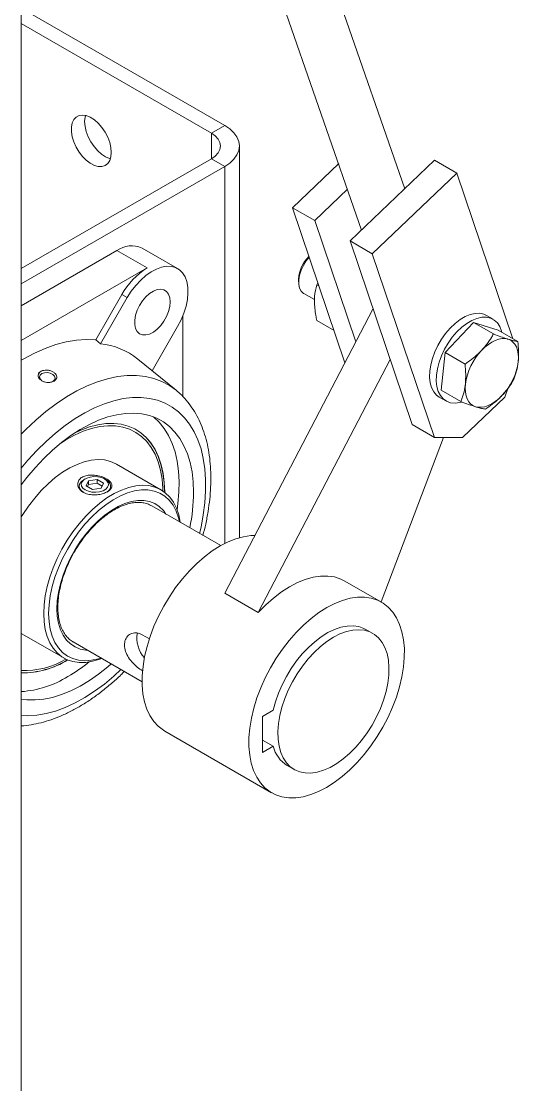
# Model space of a CAD drawing. Header units: millimetres. Extents: x 953 to 17674, y 376 to 6295.
# Drawn here: x 3220.8 to 3379, y 1883 to 2221.3 of the extents above; entities that cross this region are included whole.
import ezdxf

# ---------------------------------------------------------------- set-up
doc = ezdxf.new("R2010")
doc.units = ezdxf.units.MM

msp = doc.modelspace()

# ---------------------------------------------------------------- linework, layer by layer
at = {"linetype": 'Continuous', "lineweight": 20}
for p, q in [((3220.76291, 1718.89769), (3220.76291, 2416.51345)), ((3255.98084, 2417.85411), (3342.75073, 2168.06719)), ((3240.19669, 2411.02875), (3328.94881, 2154.88299)), ((3285.46502, 2188.19309), (3220.76295, 2225.5448)), ((3281.22237, 2185.74387), (3220.76297, 2220.64633)), ((3281.22237, 2185.74387), (3285.46502, 2188.19309)), ((3281.22237, 2185.74387), (3281.22237, 2177.57973)), ((3290.15129, 2057.02706), (3290.15129, 2181.66184)), ((3220.76295, 2142.67731), (3281.22237, 2177.57979)), ((3281.22237, 2177.57979), (3285.46504, 2175.13055)), ((3321.76368, 2176.08609), (3307.013, 2161.99569)), ((3352.20804, 2177.10124), (3325.32698, 2151.42325)), ((3359.27915, 2173.01918), (3352.20804, 2177.10124)), ((3220.76299, 2137.77885), (3285.46504, 2175.13055)), ((3285.46504, 2055.18105), (3285.46504, 2175.13055)), ((3359.27915, 2173.01918), (3332.39804, 2147.34122)), ((3377.12862, 2120.34657), (3359.27915, 2173.01918)), ((3324.53791, 2167.89953), (3314.08406, 2157.91365)), ((3314.08406, 2157.91365), (3307.013, 2161.99569)), ((3307.013, 2161.99569), (3323.72601, 2112.67677)), ((3314.08406, 2157.91365), (3327.1712, 2119.29447)), ((3270.48344, 2142.6529), (3259.16971, 2149.18418)), ((3332.39804, 2147.34122), (3325.32698, 2151.42325)), ((3325.32698, 2151.42325), (3345.12255, 2093.00804)), ((3251.17036, 2148.39198), (3220.76299, 2130.83818)), ((3260.78692, 2142.84045), (3251.17036, 2148.39198)), ((3332.39804, 2147.34122), (3352.19362, 2088.926)), ((3260.78692, 2142.84045), (3220.76291, 2119.73508)), ((3308.98109, 2139.2797), (3308.98109, 2138.38043)), ((3315.10842, 2138.10657), (3314.75836, 2137.4368)), ((3315.4757, 2137.02269), (3314.75836, 2137.4368)), ((3244.43599, 2119.93136), (3252.78693, 2134.39565)), ((3254.4841, 2133.4159), (3245.96995, 2118.66893)), ((3254.4841, 2133.4159), (3252.78693, 2134.39565)), ((3310.63826, 2134.71767), (3314.02231, 2132.76409)), ((3332.58317, 2129.68994), (3285.54691, 2039.34132)), ((3332.71838, 2129.61189), (3332.58317, 2129.68994)), ((3272.10063, 2101.96206), (3272.10063, 2127.46552)), ((3320.24234, 2122.95664), (3314.75836, 2126.12248)), ((3355.58863, 2115.93295), (3364.64415, 2125.481)), ((3364.64415, 2125.481), (3370.95741, 2121.83643)), ((3364.64415, 2125.481), (3372.41201, 2123.06948)), ((3370.85588, 2126.51219), (3368.73455, 2127.73681)), ((3262.38507, 2110.14832), (3270.48409, 2124.17624)), ((3372.41201, 2123.06948), (3378.72527, 2119.42491)), ((3244.43599, 2119.93136), (3245.96995, 2118.66893)), ((3354.30098, 2103.9734), (3355.58863, 2115.93295)), ((3355.58863, 2115.93295), (3361.90189, 2112.28839)), ((3269.99447, 2103.94305), (3257.81028, 2113.87899)), ((3338.08776, 2113.76703), (3296.15342, 2033.21831)), ((3374.55395, 2101.69379), (3375.54674, 2104.52889)), ((3353.73577, 2101.75532), (3355.8571, 2100.5307)), ((3354.30098, 2103.9734), (3360.61424, 2100.32884)), ((3361.11338, 2088.85488), (3374.55395, 2101.69379)), ((3345.12255, 2093.00804), (3352.19362, 2088.926)), ((3335.23682, 2036.58159), (3355.10615, 2088.90275)), ((3352.19362, 2088.926), (3361.11338, 2088.85488)), ((3265.20484, 2072.27608), (3251.06272, 2080.44016)), ((3241.11229, 2075.73564), (3240.63393, 2075.4592)), ((3242.12871, 2075.14946), (3241.38157, 2073.53975)), ((3244.9171, 2075.58077), (3242.12871, 2075.14946)), ((3242.12871, 2075.14946), (3242.12871, 2073.94508)), ((3244.9171, 2074.37639), (3242.12871, 2073.94508)), ((3246.95835, 2074.40238), (3244.9171, 2075.58077)), ((3244.9171, 2075.58077), (3244.9171, 2074.37639)), ((3246.5175, 2073.4525), (3244.9171, 2074.37639)), ((3246.21122, 2072.79267), (3246.95835, 2074.40238)), ((3247.70617, 2075.4592), (3247.22759, 2075.73561)), ((3241.38157, 2073.53975), (3243.42282, 2072.36136)), ((3242.12871, 2073.94508), (3241.82251, 2073.2852)), ((3243.42282, 2072.36136), (3246.21122, 2072.79267)), ((3284.19522, 2054.50059), (3262.25509, 2067.16635)), ((3335.3844, 2036.49639), (3323.71714, 2043.23175)), ((3296.15342, 2033.21831), (3285.54691, 2039.34132)), ((3332.54153, 2026.59086), (3330.38479, 2027.83591)), ((3220.76287, 2026.5733), (3234.30735, 2018.75424)), ((3237.25712, 2023.86393), (3259.19725, 2011.19816)), ((3261.49851, 2024.85837), (3259.23135, 2026.16718)), ((3259.35395, 2014.80638), (3259.23135, 2014.73561)), ((3259.23135, 2014.73561), (3259.34177, 2014.67186)), ((3300.91525, 2002.10357), (3297.52113, 2000.14418)), ((3297.52113, 2000.14418), (3297.52113, 1988.71261)), ((3266.44621, 1995.46672), (3300.38724, 1975.87298)), ((3297.52113, 1988.71261), (3300.91525, 1990.672)), ((3300.91525, 1990.672), (3297.52125, 1992.63132)), ((3305.38682, 1984.53349), (3307.54356, 1983.28843))]:
    msp.add_line(p, q, dxfattribs=at)
at = {"linetype": 'Continuous', "lineweight": 20, "flags": 128}
for points in [[(3249.4026, 2179.61673), (3249.27228, 2181.17133), (3248.8868, 2182.81257), (3248.26194, 2184.47346), (3247.42313, 2186.08586), (3246.40495, 2187.58386), (3245.24886, 2188.90606), (3244.00232, 2189.99838), (3242.71625, 2190.81615), (3241.44342, 2191.3258), (3240.23591, 2191.5064), (3239.14321, 2191.3507), (3238.20991, 2190.86498), (3237.47428, 2190.06922), (3236.9665, 2188.99591), (3236.70729, 2187.68905), (3236.70729, 2186.2021), (3236.9665, 2184.59598), (3237.47428, 2182.93639), (3238.20991, 2181.29128), (3239.14321, 2179.7281), (3240.23591, 2178.3107), (3241.44342, 2177.09724), (3242.71625, 2176.1373), (3244.00232, 2175.47011), (3245.24886, 2175.12321), (3246.40495, 2175.11071), (3247.42313, 2175.43305), (3248.26194, 2176.07708), (3248.8868, 2177.01641), (3249.27228, 2178.2127), (3249.4026, 2179.61673)], [(3240.91732, 2189.41364), (3241.04755, 2190.81782), (3241.19153, 2191.38941)], [(3249.12829, 2177.64108), (3248.87642, 2177.70472), (3247.60358, 2178.21436), (3246.3176, 2179.03199), (3245.07098, 2180.12436), (3243.91497, 2181.4466), (3242.89671, 2182.94456), (3242.05798, 2184.557), (3241.43303, 2186.21784), (3241.04755, 2187.85919), (3240.91732, 2189.41364)], [(3281.22237, 2177.57979), (3282.466, 2178.45461), (3283.39013, 2179.45262), (3283.9592, 2180.53559), (3284.15128, 2181.66185), (3283.9592, 2182.78804), (3283.39013, 2183.87101), (3282.46598, 2184.86909), (3281.22237, 2185.74387)], [(3285.46504, 2175.13055), (3287.09556, 2176.2327), (3288.40744, 2177.46848), (3289.36822, 2178.80755), (3289.95429, 2180.21693), (3290.15129, 2181.66184), (3289.95431, 2183.10677), (3289.36826, 2184.51608), (3288.40746, 2185.85514), (3287.09556, 2187.09098), (3285.46502, 2188.19309)], [(3312.3369, 2146.28518), (3311.40447, 2145.1394), (3310.48225, 2143.67899), (3309.75435, 2142.12361), (3309.25481, 2140.54578), (3309.00696, 2139.01951), (3309.02241, 2137.61603), (3309.30045, 2136.40095), (3309.82807, 2135.43117), (3310.58058, 2134.75192), (3310.63826, 2134.71767)], [(3270.48409, 2124.17624), (3271.58708, 2126.29302), (3272.48672, 2128.46578), (3273.16292, 2130.64583), (3273.60058, 2132.78462), (3273.7899, 2134.83428), (3273.72666, 2136.74903), (3273.41231, 2138.48621), (3272.85382, 2140.00682), (3272.06369, 2141.2771), (3271.05957, 2142.26849), (3269.86388, 2142.95899), (3268.50336, 2143.33308), (3267.00837, 2143.3825), (3265.41231, 2143.10599), (3263.75084, 2142.50982), (3262.06107, 2141.60744), (3260.38076, 2140.41879), (3258.74742, 2138.9705), (3257.19755, 2137.29493), (3255.76578, 2135.42948), (3254.4841, 2133.4159)], [(3268.14096, 2132.06176), (3268.0087, 2133.38962), (3267.61813, 2134.50276), (3266.98748, 2135.34901), (3266.14628, 2135.88886), (3265.13382, 2136.09712), (3263.99746, 2135.96392), (3262.79035, 2135.49562), (3261.56892, 2134.71399), (3260.39028, 2133.65571), (3259.30955, 2132.3702), (3258.37724, 2130.91749), (3257.63697, 2129.36568), (3257.12335, 2127.78721), (3256.8604, 2126.25582), (3256.8604, 2124.84333), (3257.12335, 2123.61564), (3257.63697, 2122.63009), (3258.37724, 2121.93298), (3259.30955, 2121.55669), (3260.39028, 2121.51896), (3261.56892, 2121.82151), (3262.79035, 2122.45012), (3263.99746, 2123.37552), (3265.13382, 2124.55434), (3266.14628, 2125.93154), (3266.98748, 2127.44263), (3267.61813, 2129.01701), (3268.0087, 2130.58109), (3268.14096, 2132.06176)], [(3368.73455, 2127.73681), (3367.91228, 2128.11725), (3366.57602, 2128.41132), (3365.1146, 2128.38501), (3363.56222, 2128.03911), (3361.95531, 2127.38167), (3360.33152, 2126.42802), (3358.72891, 2125.20052), (3357.18502, 2123.72794)], [(3373.66767, 2122.34459), (3373.55918, 2122.75922), (3372.99705, 2124.19391), (3372.20894, 2125.37844), (3371.21337, 2126.28511), (3370.03362, 2126.89263), (3368.69735, 2127.1867), (3367.23593, 2127.16039), (3365.68356, 2126.81449), (3364.07664, 2126.15705), (3362.45285, 2125.2034), (3360.85024, 2123.9759), (3359.30636, 2122.50332)], [(3357.18502, 2123.72794), (3355.7361, 2122.04494), (3354.41604, 2120.19083), (3353.25584, 2118.20903), (3352.28265, 2116.14615), (3351.51931, 2114.05042), (3350.98371, 2111.97092), (3350.68838, 2109.95653), (3350.64025, 2108.05448), (3350.84047, 2106.30913), (3351.28434, 2104.76168), (3351.96143, 2103.44814), (3352.85589, 2102.39948), (3353.73577, 2101.75532)], [(3359.30636, 2122.50332), (3357.85744, 2120.82032), (3356.53737, 2118.96621), (3355.37718, 2116.98441), (3354.40399, 2114.92153), (3353.64064, 2112.8258), (3353.10504, 2110.7463), (3352.80972, 2108.73191), (3352.76159, 2106.82986), (3352.9618, 2105.08451), (3353.40567, 2103.53706), (3354.08276, 2102.22352), (3354.97722, 2101.17486), (3356.06809, 2100.41557), (3357.3298, 2099.96341), (3358.73276, 2099.82913), (3360.24411, 2100.01576), (3360.79947, 2100.15843)], [(3220.76291, 2113.4604), (3221.5425, 2113.91823), (3224.96925, 2115.74597), (3228.37617, 2117.26235), (3231.74366, 2118.45841), (3235.05225, 2119.32747), (3238.28285, 2119.86436), (3241.41678, 2120.06608), (3244.43599, 2119.93136)], [(3367.18744, 2116.62489), (3368.23879, 2117.64279), (3369.32759, 2118.52023), (3370.43521, 2119.24229), (3371.54268, 2119.79664), (3372.63111, 2120.17384), (3373.68181, 2120.36729), (3374.67683, 2120.37373), (3375.59913, 2120.19315)], [(3375.59913, 2120.19315), (3376.43296, 2119.82854), (3377.16404, 2119.28624), (3377.77985, 2118.57539), (3378.26985, 2117.70819), (3378.62567, 2116.69959), (3378.84123, 2115.5667), (3378.91282, 2114.32899), (3378.83923, 2113.00766)], [(3220.76295, 2089.96462), (3222.22178, 2091.4465), (3225.37125, 2094.41558), (3228.58781, 2097.14171), (3231.8525, 2099.60866), (3235.14628, 2101.80213), (3238.44971, 2103.70916), (3241.74344, 2105.31857), (3245.00816, 2106.62097), (3248.22468, 2107.60859), (3251.37416, 2108.27581), (3254.43811, 2108.61857), (3257.39853, 2108.63495), (3260.23807, 2108.32486), (3262.94004, 2107.68997), (3265.4886, 2106.73416), (3267.8688, 2105.46303), (3269.99447, 2103.94305)], [(3230.17312, 2106.47919), (3230.77569, 2106.72291), (3231.30986, 2107.20267), (3231.50016, 2107.8008), (3231.31783, 2108.42626), (3230.79049, 2108.98375), (3229.99863, 2109.38834), (3229.06255, 2109.57867), (3228.12474, 2109.52556), (3227.32825, 2109.23715), (3226.79408, 2108.75739), (3226.60379, 2108.15925), (3226.78612, 2107.53379), (3227.31329, 2106.9764)], [(3365.25596, 2098.68565), (3364.42214, 2099.05018), (3363.69106, 2099.59257), (3363.07526, 2100.30343), (3362.58524, 2101.17061), (3362.22941, 2102.17921), (3362.01387, 2103.31211), (3361.94227, 2104.54981), (3362.01585, 2105.87114)], [(3220.76295, 2079.14493), (3222.88757, 2081.67375), (3225.73898, 2084.7806), (3228.68192, 2087.67408), (3231.6977, 2090.33587), (3234.76734, 2092.74911), (3237.87137, 2094.89856), (3240.99019, 2096.77066), (3244.10409, 2098.35354), (3247.19337, 2099.63721), (3250.2385, 2100.61349), (3253.22022, 2101.27623), (3256.11967, 2101.62137), (3258.91856, 2101.64661), (3261.59916, 2101.35175), (3264.14453, 2100.73878), (3266.53858, 2099.81146), (3268.76619, 2098.57577), (3270.81324, 2097.0394), (3272.66681, 2095.21215), (3274.3152, 2093.10544), (3275.74794, 2090.7328), (3276.95601, 2088.10909), (3277.93176, 2085.2509), (3278.66903, 2082.17635), (3279.16314, 2078.90486), (3279.41098, 2075.45715), (3279.41098, 2071.85491), (3279.16314, 2068.12099), (3278.66903, 2064.27902), (3277.93176, 2060.35323), (3277.47642, 2058.37929)], [(3373.66764, 2102.25382), (3372.61629, 2101.23602), (3371.52751, 2100.35858), (3370.41989, 2099.63652), (3369.3124, 2099.08216), (3368.224, 2098.70497), (3367.1733, 2098.51153), (3366.17828, 2098.50499), (3365.25596, 2098.68565)], [(3275.56553, 2071.43609), (3275.44153, 2074.78083), (3275.07041, 2077.95895), (3274.45477, 2080.94813), (3273.59893, 2083.72749), (3272.50889, 2086.27742), (3271.19231, 2088.58005), (3269.65839, 2090.61929), (3267.91794, 2092.38083), (3265.98313, 2093.85234), (3263.86752, 2095.02333), (3261.58599, 2095.88585), (3259.15451, 2096.43365), (3256.59017, 2096.66295), (3253.91092, 2096.57206), (3251.13559, 2096.16181), (3248.2836, 2095.43496), (3245.37498, 2094.39653), (3242.43018, 2093.05397), (3239.46975, 2091.41649), (3236.51453, 2089.49585), (3233.58524, 2087.30526), (3230.70244, 2084.86029), (3227.88632, 2082.17786), (3225.15663, 2079.27707), (3222.53253, 2076.17801), (3220.76295, 2073.89513)], [(3270.31869, 2065.91733), (3270.59005, 2067.90635), (3270.89955, 2071.48557), (3270.96157, 2074.93997), (3270.77564, 2078.24521), (3270.34309, 2081.37813), (3269.66693, 2084.31675), (3268.7519, 2087.04052), (3267.60445, 2089.53025), (3266.23261, 2091.76847), (3264.646, 2093.73962), (3262.85574, 2095.42968), (3262.80422, 2095.47168)], [(3233.52122, 2087.2541), (3234.92669, 2088.14032), (3237.6745, 2089.65437), (3240.40524, 2090.87024), (3243.09629, 2091.77801), (3245.72533, 2092.37012), (3248.2706, 2092.64152), (3250.71098, 2092.59014), (3253.02626, 2092.21627), (3255.19726, 2091.52317), (3257.206, 2090.51641), (3259.03581, 2089.20447), (3260.67153, 2087.59807), (3262.09963, 2085.71063), (3263.30825, 2083.55777), (3264.28739, 2081.15733), (3265.02894, 2078.52921), (3265.52674, 2075.6952), (3265.77669, 2072.6787), (3265.80004, 2071.9049)], [(3266.37716, 2071.48777), (3266.25335, 2074.5513), (3265.88282, 2077.4961), (3265.26857, 2080.24921), (3264.41558, 2082.78832), (3263.33068, 2085.0931), (3262.02263, 2087.14495), (3260.50195, 2088.92736), (3258.78088, 2090.42589), (3256.87329, 2091.62869), (3254.79453, 2092.52581), (3252.56134, 2093.1103), (3250.19171, 2093.37726), (3247.70469, 2093.32453), (3245.12033, 2092.95269), (3242.45945, 2092.26452), (3239.74345, 2091.26584), (3237.85582, 2090.40313)], [(3266.29274, 2071.52185), (3266.16878, 2074.63776), (3265.79789, 2077.58547), (3265.18305, 2080.3412), (3264.3292, 2082.88279), (3263.24324, 2085.18978), (3261.93393, 2087.24373), (3260.90894, 2088.50087)], [(3220.76295, 2063.61281), (3221.22577, 2064.36124), (3223.05511, 2067.07586), (3225.02674, 2069.63852), (3227.11832, 2072.02045), (3229.3062, 2074.19459), (3231.56548, 2076.13622), (3233.87071, 2077.82355), (3236.19565, 2079.23716), (3238.51398, 2080.36126), (3240.79948, 2081.18295), (3243.02622, 2081.69312), (3245.16897, 2081.88585), (3247.20348, 2081.75892), (3249.10664, 2081.31389), (3250.85696, 2080.55577), (3251.06272, 2080.44016)], [(3240.63393, 2075.4592), (3239.98904, 2075.00165), (3239.40429, 2074.29173), (3239.17282, 2073.51713), (3239.3122, 2072.73511), (3239.81168, 2072.0039), (3240.63443, 2071.37755)], [(3247.22708, 2075.7359), (3247.96457, 2075.16719), (3248.39459, 2074.50158), (3248.48243, 2073.79296), (3248.22078, 2073.09885), (3247.63102, 2072.47537), (3246.76085, 2071.97304), (3245.68084, 2071.63258), (3244.47848, 2071.48153), (3243.25099, 2071.53224), (3242.09802, 2071.78051), (3241.11284, 2072.20623), (3240.3754, 2072.77496), (3239.94533, 2073.44056), (3239.85766, 2074.14907), (3240.11914, 2074.84328), (3240.7089, 2075.46676), (3241.57907, 2075.96909), (3242.65908, 2076.30955), (3243.86162, 2076.4605), (3245.08893, 2076.40989), (3246.24194, 2076.16165), (3247.22708, 2075.7359)], [(3247.95024, 2071.52945), (3248.68541, 2072.17886), (3249.09726, 2072.92816), (3249.14375, 2073.71373), (3248.82133, 2074.47747), (3248.15406, 2075.16263), (3247.70617, 2075.4592)], [(3227.9065, 2032.90164), (3228.03029, 2035.65499), (3228.40026, 2038.52008), (3229.01214, 2041.46439), (3229.85908, 2044.45465), (3230.93151, 2047.4569), (3232.2172, 2050.43714), (3233.70157, 2053.36163), (3235.36789, 2056.19716), (3237.19723, 2058.91178), (3239.16886, 2061.47444), (3241.26044, 2063.85638), (3243.44832, 2066.03052), (3245.7076, 2067.97215), (3248.01283, 2069.65948), (3250.33777, 2071.07309), (3252.6561, 2072.19719), (3254.9416, 2073.01888), (3257.16834, 2073.52905), (3259.31109, 2073.72177), (3261.3456, 2073.59485), (3263.24876, 2073.14981), (3264.99908, 2072.39169), (3266.57668, 2071.32906), (3267.96369, 2069.9739), (3269.14439, 2068.34165), (3270.10542, 2066.45075), (3270.83589, 2064.32259), (3271.32754, 2061.98141), (3271.33618, 2061.92395)], [(3229.46219, 2032.90161), (3229.59006, 2035.65226), (3229.97221, 2038.51719), (3230.6039, 2041.46159), (3231.47756, 2044.44975), (3232.58253, 2047.44543), (3233.90539, 2050.41219), (3235.4301, 2053.31411), (3237.13814, 2056.11582), (3239.00878, 2058.78342), (3241.01936, 2061.28455), (3243.14541, 2063.58876), (3245.36116, 2065.66821), (3247.6397, 2067.49754), (3249.95335, 2069.05462), (3252.27408, 2070.32047), (3254.57366, 2071.27976), (3256.82421, 2071.92086), (3258.9984, 2072.23589), (3261.06986, 2072.22121), (3263.01342, 2071.87688), (3264.8055, 2071.20722), (3266.42434, 2070.22008), (3267.85029, 2068.92769), (3269.06604, 2067.34556), (3270.05685, 2065.49312), (3270.81067, 2063.39265), (3271.14287, 2062.03556)], [(3232.07849, 2034.41197), (3232.20329, 2036.95814), (3232.57595, 2039.61396), (3233.19147, 2042.34349), (3234.04153, 2045.10986), (3235.11463, 2047.87568), (3236.39623, 2050.60349), (3237.86905, 2053.25636), (3239.51311, 2055.79851), (3241.30621, 2058.19552), (3243.22414, 2060.41501), (3245.24087, 2062.42687), (3247.3292, 2064.20392), (3249.46087, 2065.72224), (3251.60707, 2066.96121), (3253.73873, 2067.90406), (3255.82706, 2068.53815), (3257.84381, 2068.85476), (3259.76172, 2068.84966), (3261.55482, 2068.52292), (3263.19888, 2067.87896), (3264.67168, 2066.92656), (3265.95331, 2065.67847), (3266.78193, 2064.55306)], [(3295.11981, 2057.72922), (3293.76858, 2057.68058), (3291.4201, 2057.33793), (3288.9949, 2056.67145), (3286.51789, 2055.68789), (3284.01445, 2054.39746), (3281.51034, 2052.81335), (3279.03118, 2050.95183), (3276.60242, 2048.83205), (3274.24903, 2046.47564), (3271.99514, 2043.90685), (3269.86386, 2041.15206), (3267.87706, 2038.23956), (3266.05513, 2035.19915), (3264.4168, 2032.06206), (3262.97883, 2028.86046), (3261.75603, 2025.62733), (3260.7609, 2022.39569), (3260.00365, 2019.19873), (3259.49211, 2016.06934), (3259.23143, 2013.03956), (3259.22439, 2010.14053), (3259.47099, 2007.40189), (3259.96875, 2004.8519), (3260.71251, 2002.51659), (3261.69466, 2000.41998), (3262.90516, 1998.58363), (3264.33154, 1997.02629), (3265.95916, 1995.76399), (3266.44621, 1995.46672)], [(3296.15342, 2033.21831), (3298.53071, 2035.64702), (3300.98943, 2037.8351), (3303.50358, 2039.75916), (3306.04646, 2041.39894), (3308.59121, 2042.73707), (3311.11079, 2043.75931), (3313.57855, 2044.45485), (3315.96834, 2044.81627), (3318.25485, 2044.83988), (3320.41384, 2044.52531), (3322.42247, 2043.87592), (3323.71714, 2043.23175)], [(3303.69054, 1974.57947), (3305.81432, 1974.26725), (3308.06201, 1974.28252), (3310.41052, 1974.62522), (3312.83569, 1975.29169), (3315.31274, 1976.27527), (3317.81614, 1977.56568), (3320.32029, 1979.14976), (3322.79941, 1981.01127), (3325.22817, 1983.13109), (3327.58156, 1985.4875), (3329.83545, 1988.05624), (3331.96673, 1990.81103), (3333.95353, 1993.72358), (3335.77544, 1996.76398), (3337.41379, 1999.90108), (3338.85176, 2003.10263), (3340.07456, 2006.33581), (3341.06971, 2009.56746), (3341.82695, 2012.76436), (3342.3385, 2015.89376), (3342.59916, 2018.92358), (3342.60622, 2021.82262), (3342.3596, 2024.5612), (3341.86186, 2027.11125), (3341.1181, 2029.44652), (3340.13593, 2031.54316), (3338.92545, 2033.37947), (3337.49908, 2034.93686), (3335.87145, 2036.19916), (3334.05926, 2037.15343), (3332.0811, 2037.78995), (3329.9573, 2038.10215), (3327.70961, 2038.08684), (3325.36112, 2037.74419), (3322.93593, 2037.07771), (3320.45892, 2036.09416), (3317.95548, 2034.80372), (3315.45136, 2033.21962), (3312.9722, 2031.35809), (3310.54345, 2029.23832), (3308.19005, 2026.88191), (3305.93617, 2024.31312), (3303.80488, 2021.55832), (3301.81808, 2018.64583), (3299.99616, 2015.60541), (3298.35783, 2012.46832), (3296.91986, 2009.26673), (3295.69705, 2006.0336), (3294.70192, 2002.80195), (3293.94467, 1999.60499), (3293.43313, 1996.47561), (3293.17246, 1993.44582), (3293.16542, 1990.54679), (3293.41202, 1987.80816), (3293.90977, 1985.25816), (3294.65354, 1982.92285), (3295.63569, 1980.82624), (3296.84619, 1978.9899), (3298.27256, 1977.43255), (3299.90019, 1976.17025), (3301.71238, 1975.21599), (3303.69054, 1974.57947)], [(3241.78394, 2021.25063), (3241.30621, 2021.28253), (3239.51311, 2021.60927), (3237.86905, 2022.25322), (3236.39623, 2023.20566), (3235.11463, 2024.45371), (3234.04153, 2025.98051), (3233.19147, 2027.76542), (3232.57595, 2029.78435), (3232.20329, 2032.00985), (3232.07849, 2034.41197)], [(3246.33821, 2018.62153), (3245.7076, 2018.38379), (3243.44832, 2017.71691), (3241.26044, 2017.36497), (3239.16886, 2017.33202), (3237.19723, 2017.61838), (3235.36789, 2018.22079), (3233.70157, 2019.13248), (3232.2172, 2020.34311), (3230.93151, 2021.83897), (3229.85908, 2023.60302), (3229.01214, 2025.61537), (3228.40026, 2027.85326), (3228.03029, 2030.29121), (3227.9065, 2032.90164)], [(3246.14488, 2018.73312), (3245.36116, 2018.49153), (3243.14541, 2018.01273), (3241.01936, 2017.86225), (3239.00878, 2018.04203), (3237.13814, 2018.54988), (3235.4301, 2019.37956), (3233.90539, 2020.52101), (3232.58253, 2021.96046), (3231.47756, 2023.68033), (3230.6039, 2025.65983), (3229.97221, 2027.87489), (3229.59006, 2030.2986), (3229.46219, 2032.90161)], [(3330.38479, 2027.83591), (3329.77, 2028.15751), (3328.1312, 2028.73471), (3326.34731, 2028.9926), (3324.44358, 2028.92734), (3322.44698, 2028.54011), (3320.38583, 2027.83624), (3318.28924, 2026.82584), (3316.18691, 2025.52293), (3314.10865, 2023.94628), (3312.08392, 2022.11805), (3310.14132, 2020.0642), (3308.3084, 2017.81377), (3306.61115, 2015.3986), (3305.07355, 2012.85299), (3303.71739, 2010.21296), (3302.56189, 2007.51589), (3301.62341, 2004.7999), (3300.91525, 2002.10357)], [(3320.04255, 2025.35314), (3317.95177, 2024.00288), (3315.89032, 2022.38503), (3313.88717, 2020.52224), (3311.97041, 2018.44077), (3310.16699, 2016.1697), (3308.50219, 2013.74105), (3306.99936, 2011.18873), (3305.67966, 2008.54882), (3304.56159, 2005.85818), (3303.66083, 2003.15462), (3302.99006, 2000.47617), (3302.55864, 1997.86036), (3302.37265, 1995.34394), (3302.43473, 1992.96222), (3302.74396, 1990.74862), (3303.29604, 1988.73425), (3304.08318, 1986.94732), (3305.09437, 1985.41302), (3306.3154, 1984.15282), (3307.72913, 1983.18438), (3309.31575, 1982.52143), (3311.05292, 1982.1731), (3312.91627, 1982.14438), (3314.87968, 1982.43566), (3316.91555, 1983.04286), (3318.99532, 1983.95741), (3321.08977, 1985.16651), (3323.16955, 1986.65322), (3325.20545, 1988.3966), (3327.16884, 1990.37222), (3329.03219, 1992.55232), (3330.76936, 1994.90633), (3332.35596, 1997.40114), (3333.76969, 2000.00184), (3334.99073, 2002.67182), (3336.00191, 2005.37362), (3336.78907, 2008.06937), (3337.34115, 2010.72115), (3337.65038, 2013.29178), (3337.71246, 2015.74518), (3337.52647, 2018.04686), (3337.09506, 2020.16457), (3336.42427, 2022.06855), (3335.5235, 2023.73211), (3334.40543, 2025.13186), (3333.08573, 2026.24807), (3331.58292, 2027.06527), (3329.91812, 2027.57178), (3328.1147, 2027.76067), (3326.19795, 2027.6291), (3324.19477, 2027.17908), (3322.13333, 2026.41684), (3320.04255, 2025.35314)], [(3220.76295, 2005.7033), (3222.53253, 2005.46353), (3225.15663, 2005.39425), (3227.88632, 2005.64503), (3230.70244, 2006.21413), (3233.58524, 2007.09753), (3236.51453, 2008.28902), (3239.46975, 2009.78035), (3242.43018, 2011.56097), (3245.37498, 2013.61839), (3248.2836, 2015.93824), (3249.36359, 2016.87499)], [(3252.47845, 2015.07682), (3250.2385, 2013.01673), (3247.19337, 2010.47718), (3244.10409, 2008.19404), (3240.99019, 2006.1817), (3237.87137, 2004.45283), (3234.76734, 2003.01844), (3231.6977, 2001.8876), (3228.68192, 2001.06741), (3225.73898, 2000.56303), (3222.88757, 2000.37777), (3220.76295, 2000.4535)]]:
    msp.add_lwpolyline(points, dxfattribs=at)
at = {"linetype": 'Continuous', "lineweight": 20}
for centre, radius, start, end in [((3255.871, 2141.70996), 8.16978, 66.1859738, 125.1254904), ((3319.44909, 2138.87467), 10.47583, 133.3000846, 177.7842289), ((3273.00257, 2123.25652), 23.08143, 121.9541987, 151.1445635), ((3244.01454, 2096.80622), 21.94998, 51.0598673, 84.8890521), ((3381.21802, 2103.25703), 19.37929, 136.3856234, 172.247634), ((3359.63634, 2115.622), 19.38003, 316.3863991, 352.2472633), ((3228.37131, 2107.84975), 2.48604, 89.3542049, 150.6404186), ((3227.48226, 2058.37355), 45, 41.7626408, 42.028133), ((3218.26758, 2071.86969), 57.29959, 348.2258586, 359.5664303), ((3267.05603, 2025.07658), 9.51038, 170.0457585, 221.4068317), ((3220.88467, 2041.69909), 27.68386, 269.7479972, 301.8121953), ((3221.69007, 2040.29741), 25.56615, 267.9217871, 301.1800028), ((3221.04552, 2041.56764), 27.57378, 269.4128478, 301.8013183), ((3208.07221, 2060.07771), 54.66993, 300.2505898, 308.8573407), ((3218.49103, 2040.477), 32.50119, 274.0084059, 301.7922565), ((3310.57877, 1993.01344), 9.94313, 193.6201121, 238.5224737)]:
    msp.add_arc(centre, radius, start, end, dxfattribs=at)
for points, knots in [([(3314.0004, 2132.21721), (3314.01168, 2132.72508), (3314.05367, 2134.61569), (3314.46069, 2136.2451), (3314.75836, 2137.4368)], [0, 0, 0, 0, 0.268630153, 1, 1, 1, 1]), ([(3314.75836, 2126.12248), (3314.64396, 2126.66344), (3314.19977, 2128.76389), (3314.08535, 2130.74576), (3314.0004, 2132.21721)], [0, 0, 0, 0, 0.2575459475, 1, 1, 1, 1]), ([(3370.95741, 2121.83643), (3370.73787, 2121.45382), (3370.11146, 2120.36214), (3368.92541, 2118.58581), (3367.76931, 2117.2814), (3367.18744, 2116.62489)], [0, 0, 0, 0, 0.211367212, 0.603080221, 1, 1, 1, 1]), ([(3375.59913, 2120.19315), (3375.50612, 2120.22227), (3374.80183, 2120.44274), (3373.3222, 2120.9462), (3371.75048, 2121.53788), (3370.95741, 2121.83643)], [0, 0, 0, 0, 0.070097197, 0.53078386, 1, 1, 1, 1]), ([(3378.72527, 2119.42491), (3378.30628, 2119.49848), (3377.46063, 2119.64696), (3376.22338, 2120.00999), (3375.59913, 2120.19315)], [0, 0, 0, 0, 0.495457432, 1, 1, 1, 1]), ([(3378.83923, 2113.00766), (3378.85356, 2113.14994), (3378.96206, 2114.22743), (3379.01478, 2116.34657), (3378.82236, 2118.39256), (3378.72527, 2119.42491)], [0, 0, 0, 0, 0.070089925, 0.530789806, 1, 1, 1, 1]), ([(3367.18744, 2116.62489), (3366.82305, 2116.25438), (3365.25485, 2114.6599), (3363.35799, 2113.31827), (3361.90189, 2112.28839)], [0, 0, 0, 0, 0.232364895, 1, 1, 1, 1]), ([(3361.90189, 2112.28839), (3362.00911, 2111.19498), (3362.22553, 2108.98811), (3362.08617, 2106.9164), (3362.01585, 2105.87114)], [0, 0, 0, 0, 0.4954599281, 1, 1, 1, 1]), ([(3377.4376, 2107.46535), (3377.75395, 2108.31422), (3378.39247, 2110.02756), (3378.68941, 2112.00828), (3378.83923, 2113.00766)], [0, 0, 0, 0, 0.4954439061, 1, 1, 1, 1]), ([(3229.81382, 2106.444), (3229.68346, 2106.43563), (3229.23044, 2106.40656), (3228.42035, 2106.49737), (3227.48507, 2106.81458), (3226.71915, 2107.32622), (3226.22946, 2107.97222), (3226.08188, 2108.58493), (3226.17149, 2108.93819), (3226.20457, 2109.06863)], [0, 0, 0, 0, 0.06539433, 0.227248173, 0.392758357, 0.561440546, 0.731561334, 0.900879675, 1, 1, 1, 1]), ([(3226.20457, 2109.06863), (3226.23206, 2109.13099), (3226.35165, 2109.40234), (3226.74627, 2109.82466), (3227.49052, 2110.21071), (3228.10408, 2110.29505), (3228.39933, 2110.33564)], [0, 0, 0, 0, 0.09255265, 0.402714832, 0.712586016, 1, 1, 1, 1]), ([(3228.39933, 2110.33564), (3228.65331, 2110.33666), (3229.23472, 2110.33901), (3230.15491, 2110.11994), (3231.03352, 2109.70662), (3231.70429, 2109.13987), (3232.07342, 2108.49005), (3232.09447, 2107.99785), (3232.01123, 2107.74747), (3231.99686, 2107.70424)], [0, 0, 0, 0, 0.126609243, 0.289833359, 0.456684931, 0.626155982, 0.796276991, 0.964826184, 1, 1, 1, 1]), ([(3231.99686, 2107.70424), (3231.93529, 2107.58523), (3231.77205, 2107.26968), (3231.24261, 2106.84467), (3230.52178, 2106.54854), (3230.00744, 2106.47259), (3229.81382, 2106.444)], [0, 0, 0, 0, 0.188786614, 0.500544527, 0.811976318, 1, 1, 1, 1]), ([(3362.01585, 2105.87114), (3361.99966, 2105.72994), (3361.87703, 2104.66067), (3361.49396, 2102.73218), (3360.90926, 2101.13482), (3360.61424, 2100.32884)], [0, 0, 0, 0, 0.070089407, 0.530789544, 1, 1, 1, 1]), ([(3373.66764, 2102.25382), (3374.24168, 2102.90096), (3375.3984, 2104.20499), (3376.58589, 2105.98102), (3377.21806, 2107.08274), (3377.4376, 2107.46535)], [0, 0, 0, 0, 0.3913700531, 0.7886324312, 1, 1, 1, 1]), ([(3278.53614, 2057.76749), (3278.84317, 2058.97313), (3279.49236, 2061.52241), (3280.21072, 2065.37215), (3280.74578, 2069.30525), (3281.04155, 2073.16613), (3281.09978, 2076.93659), (3280.91444, 2080.59697), (3280.4824, 2084.12672), (3279.80178, 2087.50411), (3278.87384, 2090.70594), (3277.70227, 2093.71004), (3276.29419, 2096.49205), (3274.66552, 2099.03825), (3272.81589, 2101.30952), (3271.22332, 2102.95766), (3270.18651, 2103.75142), (3269.90015, 2103.97065)], [0, 0, 0, 0, 0.063389254, 0.13403461, 0.204818171, 0.27574512, 0.34680361, 0.417963483, 0.489151444, 0.560236592, 0.631055505, 0.701406544, 0.771068452, 0.839858068, 0.907663003, 0.974497162, 1, 1, 1, 1]), ([(3368.38209, 2097.91732), (3369.83819, 2098.9472), (3371.73505, 2100.28883), (3373.30325, 2101.88332), (3373.66764, 2102.25382)], [0, 0, 0, 0, 0.767635105, 1, 1, 1, 1]), ([(3360.61424, 2100.32884), (3361.45679, 2100.01075), (3363.15733, 2099.36876), (3364.55219, 2098.91473), (3365.25596, 2098.68565)], [0, 0, 0, 0, 0.495459091, 1, 1, 1, 1]), ([(3365.25596, 2098.68565), (3365.34709, 2098.65758), (3366.0371, 2098.44506), (3367.18655, 2098.13252), (3367.98115, 2097.98949), (3368.38209, 2097.91732)], [0, 0, 0, 0, 0.0701072789, 0.5307956226, 1, 1, 1, 1]), ([(3243.66045, 2076.95777), (3244.20123, 2076.8977), (3245.37387, 2076.76745), (3247.06153, 2076.20346), (3248.51676, 2075.40414), (3249.46339, 2074.44248), (3249.73955, 2073.43023), (3249.31107, 2072.46801), (3248.30681, 2071.65627), (3246.93713, 2071.05415), (3245.34312, 2070.68386), (3243.60495, 2070.58559), (3241.84497, 2070.83244), (3240.27109, 2071.48441), (3239.12867, 2072.51411), (3238.61364, 2073.77448), (3238.80907, 2075.03053), (3239.641, 2076.04817), (3240.90765, 2076.7), (3242.30488, 2076.98562), (3243.24808, 2076.96624), (3243.66045, 2076.95777)], [0, 0, 0, 0, 0.047466206, 0.102927035, 0.16119526, 0.22049975, 0.279110416, 0.334759169, 0.385630486, 0.432893347, 0.47991087, 0.529716418, 0.583676207, 0.641158515, 0.700308344, 0.759367888, 0.816309979, 0.868850384, 0.917012189, 0.963718196, 1, 1, 1, 1]), ([(3232.40071, 2034.86095), (3232.40659, 2035.2572), (3232.42373, 2036.41046), (3232.61718, 2038.41752), (3233.05132, 2040.88881), (3233.70043, 2043.42294), (3234.55288, 2045.98496), (3235.60009, 2048.54223), (3236.82885, 2051.06136), (3238.224, 2053.50969), (3239.76708, 2055.85573), (3241.43811, 2058.06914), (3243.21509, 2060.12146), (3245.07435, 2061.98659), (3246.99077, 2063.6411), (3248.93813, 2065.06489), (3250.88981, 2066.2413), (3252.81907, 2067.15771), (3254.69981, 2067.80573), (3256.50744, 2068.18073), (3258.22229, 2068.28624), (3259.82262, 2068.11235), (3261.17655, 2067.74399), (3261.92766, 2067.31635), (3262.24293, 2067.13685)], [0, 0, 0, 0, 0.024541441, 0.071426641, 0.118372295, 0.165367707, 0.212411987, 0.259498558, 0.306615095, 0.353744936, 0.400878413, 0.447992557, 0.495076264, 0.542112836, 0.589087892, 0.635994113, 0.682825854, 0.729596585, 0.776341851, 0.823117659, 0.870055025, 0.917367387, 0.965315863, 1, 1, 1, 1]), ([(3237.26778, 2023.8825), (3237.19043, 2023.9193), (3236.64618, 2024.17827), (3235.78631, 2024.91973), (3234.71148, 2026.11871), (3233.83696, 2027.59143), (3233.15675, 2029.28019), (3232.68642, 2031.17338), (3232.43824, 2033.0472), (3232.4118, 2034.32504), (3232.40071, 2034.86095)], [0, 0, 0, 0, 0.0246678689, 0.1735675016, 0.322100642, 0.4685040775, 0.6127197391, 0.7554589843, 0.8974417355, 1, 1, 1, 1]), ([(3259.23135, 2026.16718), (3258.67129, 2026.41165), (3257.55169, 2026.90038), (3255.87792, 2026.67352), (3254.49612, 2025.78093), (3253.63877, 2024.26889), (3253.48644, 2022.37911), (3254.03266, 2020.35918), (3255.16947, 2018.3745), (3256.7406, 2016.57445), (3258.18381, 2015.37724), (3258.99273, 2014.88176), (3259.23135, 2014.73561)], [0, 0, 0, 0, 0.104470379, 0.208842857, 0.315820504, 0.424664015, 0.530752504, 0.633917568, 0.738209673, 0.846017157, 0.954578471, 1, 1, 1, 1]), ([(3220.76291, 1997.16398), (3220.79583, 1997.16461), (3221.83504, 1997.18458), (3223.93763, 1997.49838), (3227.06958, 1998.126), (3230.25989, 1999.08549), (3233.4826, 2000.32725), (3236.7191, 2001.85633), (3239.9494, 2003.65874), (3243.1545, 2005.72378), (3246.31836, 2008.03303), (3249.41767, 2010.5883), (3251.82568, 2012.74049), (3253.16442, 2014.10504), (3253.52504, 2014.47262)], [0, 0, 0, 0, 0.003050492, 0.096286983, 0.190715152, 0.286164779, 0.382391236, 0.479135303, 0.576169871, 0.673311817, 0.770414636, 0.867415122, 0.964284741, 1, 1, 1, 1])]:
    msp.add_open_spline(points, degree=3, knots=knots, dxfattribs=at)

doc.saveas('drawing.dxf')
